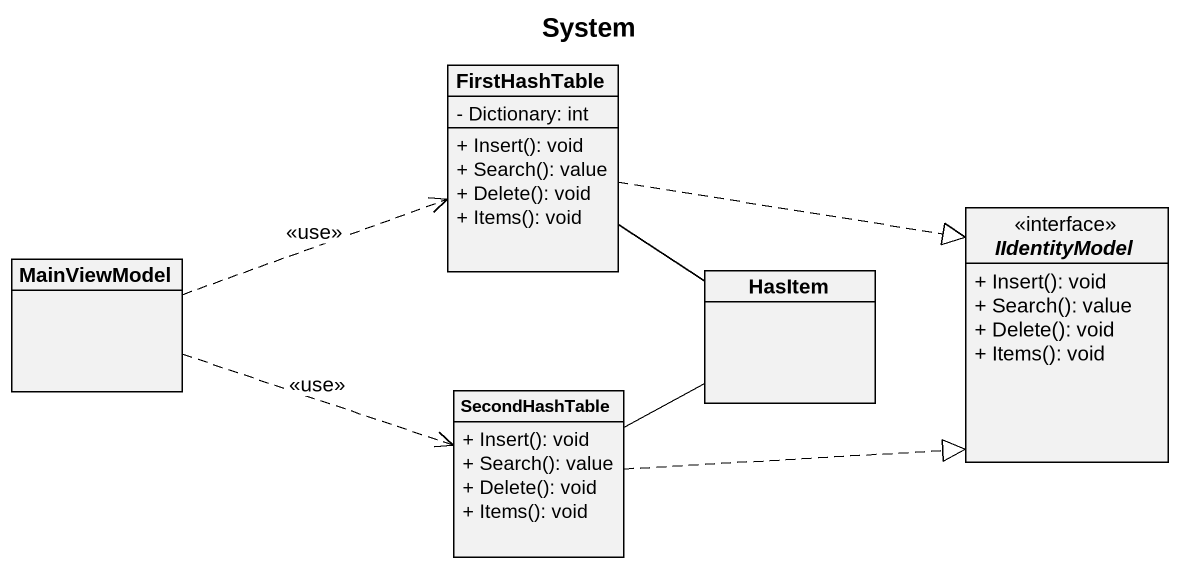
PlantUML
@startuml
title System
hide circle
hide empty members
skinparam classAttributeIconSize 0
class FirstHashTable {
  - Dictionary: int
  + Insert(): void
  + Search(): value
  + Delete(): void
  + Items(): void
}
interface IIdentityModel <<interface>> {
  + Insert(): void
  + Search(): value
  + Delete(): void
  + Items(): void
}
class MainViewModel
class HasItem
class SecondHashTable {
  + Insert(): void
  + Search(): value
  + Delete(): void
  + Items(): void
}
FirstHashTable .right.|> IIdentityModel
FirstHashTable -- HasItem
MainViewModel .right.> FirstHashTable : <<use>>
MainViewModel .right.> SecondHashTable : <<use>>
SecondHashTable .right.|> IIdentityModel
SecondHashTable -right- HasItem
@enduml
